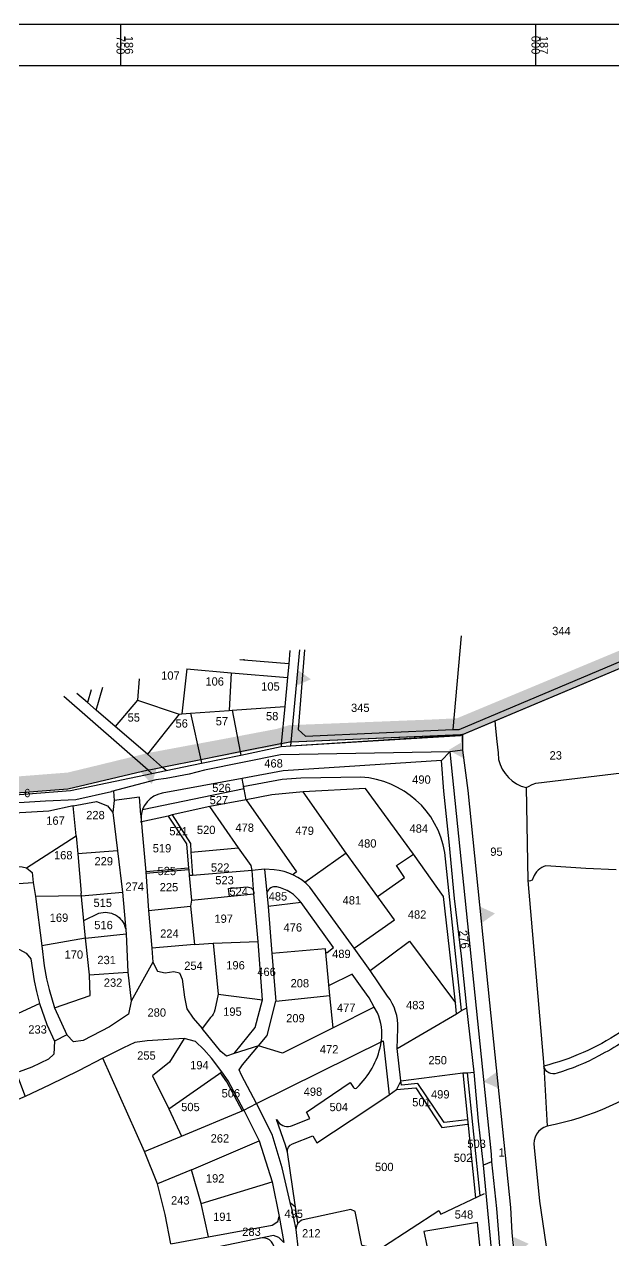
# Model space of a CAD drawing. Extents: x -493 to 187849, y -1657 to 664362.
# Drawn here: x 186692 to 187047, y 663629 to 664362 of the extents above; entities that cross this region are included whole.
import ezdxf
from ezdxf.enums import TextEntityAlignment as Align

# ---------------------------------------------------------------- set-up
doc = ezdxf.new("R2010")
doc.units = 0
doc.header["$MEASUREMENT"] = 0
doc.layers.get('0').update_dxf_attribs({"linetype": 'CONTINUOUS'})
for name, color, linetype in [('0DXF_GUSH', 3, 'CONTINUOUS'), ('0G_GV_LIN', 10, 'CONTINUOUS'), ('1DXF_GUSH', 3, 'CONTINUOUS'), ('BOUNDARY', 1, 'CONTINUOUS'), ('GBOUND_BOUNDARY', 5, 'CONTINUOUS'), ('HELKA', 3, 'CONTINUOUS'), ('TR_GILYON', 7, 'CONTINUOUS')]:
    doc.layers.add(name, color=color, linetype=linetype)
doc.styles.get("Standard").update_dxf_attribs({"font": 'dimheb.shx'})
doc.styles.add('TRHEBTXT', font='HEBTXT.SHX')

# ---------------------------------------------------------------- blocks, each defined once
blk = doc.blocks.new('TVC_FENCE')
blk.add_solid([(-0.5, 0), (0.5, 0), (0, 0.866)])

msp = doc.modelspace()

# ---------------------------------------------------------------- linework, layer by layer
at = {"layer": '0DXF_GUSH'}
for points in [[(186950.04, 663936.89), (186954.03, 663937.06), (187102.81, 663999.84), (187107.73, 664007.4), (187109.75, 664026.28)], [(186955.58, 663933.73), (186955.98, 663933.9), (187111.51, 663999.48)], [(186955.06, 663993.49), (186950.04, 663936.89)], [(186851.97, 663984.64), (186851.22, 663976.52)], [(186852.73, 663929.41), (186857.92, 663984.87)], [(186860.77, 663984.98), (186856.84, 663936.95), (186861.33, 663933), (186950.04, 663936.89)], [(186789.81, 663973.55), (186786.85, 663946.35)], [(186789.81, 663973.55), (186816.57, 663971.19)], [(186824.13, 663978.75), (186821.88, 663978.94)], [(186824.18, 663979.37), (186824.13, 663978.75)], [(186851.22, 663976.52), (186824.13, 663978.75)], [(186851.22, 663976.52), (186850.45, 663968.21)], [(186761.17, 663967.59), (186760.15, 663954.68)], [(186816.57, 663971.19), (186815.42, 663948.42)], [(186816.57, 663971.19), (186850.45, 663968.21)], [(186850.45, 663968.21), (186848.85, 663950.84)], [(186730, 663953.19), (186723.63, 663958.68)], [(186732.31, 663960.79), (186730, 663953.19)], [(186735.2, 663948.72), (186739.34, 663962.5)], [(186766.47, 663912.41), (186715.79, 663956.78)], [(186735.2, 663948.72), (186730, 663953.19)], [(186760.15, 663954.68), (186746.71, 663938.79)], [(186760.15, 663954.68), (186785.18, 663946.23)], [(186817.13, 663948.54), (186848.85, 663950.84)], [(186848.85, 663950.84), (186846.77, 663928.33)], [(186746.71, 663938.79), (186735.2, 663948.72)], [(186785.18, 663946.23), (186766.11, 663922.07)], [(186785.18, 663946.23), (186786.85, 663946.35)], [(186786.85, 663946.35), (186792.07, 663946.73)], [(186792.07, 663946.73), (186815.42, 663948.42)], [(186792.07, 663946.73), (186798.26, 663918.71)], [(186815.42, 663948.42), (186817.13, 663948.54)], [(186817.13, 663948.54), (186822.07, 663923.43)], [(186766.11, 663922.07), (186746.71, 663938.79)], [(186852.73, 663929.41), (186852, 663929.38), (186846.77, 663928.33)], [(186852.51, 663927.08), (186954.82, 663933.7), (186955.58, 663933.73)], [(186852.51, 663927.08), (186852.73, 663929.41)], [(186955.58, 663933.73), (186954.82, 663933.7), (186852.73, 663929.41)], [(186956.23, 663924.5), (186955.98, 663933.9), (186955.58, 663933.73)], [(186948.3, 663923.5), (186846.34, 663921.7), (186800.48, 663912.44), (186791.25, 663910.06), (186777.39, 663907.44), (186771.25, 663906.63), (186744.41, 663899.56)], [(186775.28, 663914.16), (186766.11, 663922.07)], [(186822.07, 663923.43), (186798.26, 663918.71)], [(186798.72, 663916.66), (186822.43, 663921.61)], [(186846.77, 663928.33), (186846.36, 663928.25), (186822.07, 663923.43)], [(186822.07, 663923.43), (186822.43, 663921.61)], [(186822.43, 663921.61), (186846.62, 663926.66)], [(186846.77, 663928.33), (186846.62, 663926.66)], [(186846.62, 663926.66), (186852.51, 663927.08)], [(186944.7, 663899.75), (186943.22, 663918.38), (186948.3, 663923.5)], [(186956.23, 663924.5), (186948.3, 663923.5)], [(186948.3, 663923.5), (186973.27, 663681.19), (186973.39, 663676.63)], [(187051.52, 663366.06), (187050.13, 663462.44), (187049.86, 663467), (187041.5, 663468.88), (186994.98, 663546.13), (186985.88, 663633.81), (186985.09, 663649.06), (186972.34, 663772.38), (186959.28, 663900.25), (186956.23, 663924.5)], [(186775.28, 663914.16), (186767.13, 663912.56), (186766.47, 663912.41)], [(186798.26, 663918.71), (186776.08, 663914.31), (186775.28, 663914.16)], [(186777.51, 663912.23), (186775.28, 663914.16)], [(186777.51, 663912.23), (186798.72, 663916.66)], [(186798.26, 663918.71), (186798.72, 663916.66)], [(186459.08, 663879.67), (186719.73, 663900.16), (186768.76, 663910.4)], [(186766.47, 663912.41), (186718.09, 663901.13), (186459.21, 663881.06)], [(186768.76, 663910.4), (186766.47, 663912.41)], [(186768.76, 663910.4), (186777.51, 663912.23)], [(186534.67, 663882.56), (186576.28, 663886.13), (186585.53, 663886.56), (186704.81, 663893.94), (186723.03, 663894.81), (186744.41, 663899.56)], [(186745.69, 663899.9), (186746.1, 663894.2)], [(186947.86, 663869.31), (186944.7, 663899.75)], [(186721.31, 663891), (186735.39, 663893.63), (186741.97, 663890.94), (186745.23, 663887.06)], [(186746.1, 663894.2), (186745.23, 663887.06)], [(186721.31, 663891), (186706.63, 663887.88), (186685.75, 663886.63)], [(186723.14, 663872.94), (186721.31, 663891)], [(186745.23, 663887.06), (186748.09, 663863.88)], [(186762.05, 663885.63), (186762.93, 663875.52)], [(186693.23, 663853.69), (186723.14, 663872.94)], [(186723.14, 663872.94), (186724.25, 663862.06)], [(186762.93, 663875.52), (186765.12, 663851.24)], [(186748.09, 663863.88), (186724.25, 663862.06)], [(186748.09, 663863.88), (186751.2, 663839.05)], [(186951.19, 663835.19), (186947.86, 663869.31)], [(186724.25, 663862.06), (186726.3, 663838.44)], [(186687.83, 663854.5), (186690.69, 663854.19), (186693.23, 663853.69)], [(186693.23, 663853.69), (186696.66, 663850.88), (186697.34, 663844.88)], [(186765.12, 663851.24), (186766.69, 663827.94)], [(186682.23, 663843.88), (186697.34, 663844.88)], [(186697.34, 663844.88), (186698.66, 663836.31)], [(186726.46, 663836.78), (186698.66, 663836.31)], [(186698.66, 663836.31), (186702.52, 663806.63)], [(186728.69, 663813.31), (186726.3, 663838.44)], [(186726.46, 663836.78), (186751.2, 663839.05)], [(186751.2, 663839.05), (186753.23, 663813.95)], [(186955.39, 663800.47), (186951.19, 663835.19)], [(186766.69, 663827.94), (186768.7, 663805.25)], [(186728.94, 663809.44), (186728.69, 663813.31)], [(186728.82, 663811.3), (186753.23, 663813.95)], [(186753.23, 663813.95), (186754.33, 663790.75)], [(186660.27, 663797.75), (186681.41, 663806.69), (186689.14, 663804.56), (186692.97, 663802.19), (186695.83, 663798.94), (186697.83, 663785.5), (186699.38, 663779.19), (186701, 663771.88)], [(186728.82, 663811.3), (186702.52, 663806.63)], [(186702.52, 663806.63), (186703.83, 663794.63), (186705.28, 663786.88), (186706.86, 663780.44), (186710.08, 663769.31)], [(186731.17, 663789.25), (186728.94, 663809.44)], [(186768.7, 663805.25), (186769.45, 663796.75)], [(186769.45, 663796.75), (186756.33, 663773.31)], [(186769.45, 663796.75), (186772.14, 663791.38), (186776.73, 663790.38), (186782.06, 663791.31), (186785.38, 663790.44), (186787.14, 663786.69), (186788.41, 663775.69), (186789.91, 663768.81), (186793.72, 663763.19), (186799.06, 663756.88)], [(186957.61, 663779.15), (186955.39, 663800.47)], [(186731.17, 663789.25), (186754.33, 663790.75)], [(186754.33, 663790.75), (186756.33, 663773.31)], [(186710.08, 663769.31), (186731.7, 663776.75), (186731.17, 663789.25)], [(186958.47, 663769.31), (186957.61, 663779.15)], [(186677.98, 663761.31), (186701, 663771.88)], [(186701, 663771.88), (186705.48, 663759.38), (186710.23, 663749.31)], [(186710.08, 663769.31), (186717.47, 663753)], [(186756.33, 663773.31), (186754.7, 663765.56), (186743.31, 663757.94), (186727.31, 663749.75), (186721.52, 663748.88), (186717.47, 663753)], [(186962.91, 663730.63), (186958.47, 663769.31)], [(186717.47, 663753), (186710.23, 663749.31)], [(186818.48, 663741.88), (186813.86, 663740.19), (186810.44, 663742.94), (186799.06, 663756.88)], [(186710.23, 663749.31), (186709.64, 663741.38), (186706.52, 663738.38), (186696.48, 663733.56), (186688.84, 663730.69)], [(186788.33, 663750.94), (186765.89, 663749.5), (186758.52, 663748.44), (186751.64, 663745.19), (186739.2, 663739)], [(186788.33, 663750.94), (186779.38, 663736.63), (186769.19, 663728.31), (186779.02, 663708.44)], [(186810.86, 663730.69), (186804.64, 663738.94), (186800.03, 663744.31), (186795, 663749.13), (186788.33, 663750.94)], [(186833.14, 663746.38), (186818.48, 663741.88)], [(186831.83, 663711.69), (186822.7, 663728.69), (186821.42, 663732), (186823.42, 663734.94), (186833.14, 663746.38)], [(186739.2, 663739), (186724.58, 663731.31), (186707.36, 663722.88), (186692.41, 663715.94)], [(186764.42, 663682.88), (186739.2, 663739)], [(186687.19, 663729.81), (186692.41, 663715.94)], [(186779.02, 663708.44), (186810.86, 663730.69)], [(186823.42, 663707.15), (186813.88, 663724.78), (186810.05, 663730.11)], [(186824.3, 663707.63), (186814.73, 663725.31), (186810.86, 663730.69)], [(186965.62, 663701.06), (186962.91, 663730.63)], [(186692.41, 663715.94), (186681.22, 663711.06), (186663.05, 663703.25), (186645.42, 663694.94)], [(186824.3, 663707.63), (186831.83, 663711.69)], [(186841.22, 663693.13), (186831.83, 663711.69)], [(186779.02, 663708.44), (186786.69, 663692.06)], [(186786.69, 663692.06), (186824.3, 663707.63)], [(186824.3, 663707.63), (186833.41, 663689.19)], [(186968.69, 663674.61), (186965.62, 663701.06)], [(186764.42, 663682.88), (186786.69, 663692.06)], [(186792.67, 663671.81), (186833.41, 663689.19)], [(186833.41, 663689.19), (186841.2, 663664.44)], [(186847.25, 663673), (186841.22, 663693.13)], [(186772.27, 663663.31), (186764.42, 663682.88)], [(186852.77, 663649.44), (186847.25, 663673)], [(186973.39, 663676.63), (186968.69, 663674.61)], [(186973.39, 663676.63), (186976.52, 663648.38), (186984.2, 663550.31)], [(186792.67, 663671.81), (186772.27, 663663.31)], [(186798.58, 663651.56), (186792.67, 663671.81)], [(186780.13, 663627.25), (186776.8, 663644.94), (186772.27, 663663.31)], [(186798.58, 663651.56), (186841.2, 663664.44)], [(186841.2, 663664.44), (186845.59, 663643.69)], [(186802.92, 663631.5), (186798.58, 663651.56)], [(186802.92, 663631.5), (186841.33, 663638.44), (186844.64, 663640.69), (186845.59, 663643.69)], [(186845.59, 663643.69), (186848.36, 663628.06)], [(186852.77, 663649.44), (186855.61, 663635.84)], [(186891.22, 663646.69), (186888.72, 663647.78), (186860.05, 663641.69)], [(186895.23, 663626.3), (186891.22, 663646.69)], [(186855.61, 663635.84), (186856.89, 663623.44)], [(186780.13, 663627.25), (186802.92, 663631.5)], [(186848.36, 663628.06), (186845.25, 663630.94), (186842.11, 663632.19), (186808.23, 663625.25), (186805.25, 663624.56), (186804.22, 663621.5)]]:
    msp.add_lwpolyline(points, dxfattribs=at)
at = {"layer": '0G_GV_LIN'}
for points in [[(186955.58, 663933.73), (187111.51, 663999.48), (187117.75, 664002.21), (187393.76, 664117.01), (187402.82, 664120.78), (187452.85, 664141.58), (187476.71, 664151.7), (187653.45, 664225.53)], [(186852.73, 663929.41), (186857.92, 663984.87)], [(186852.73, 663929.41), (186852, 663929.38), (186846.77, 663928.33), (186846.36, 663928.25), (186822.07, 663923.43), (186798.26, 663918.71), (186776.08, 663914.31), (186775.28, 663914.16), (186767.13, 663912.56), (186766.47, 663912.41), (186718.09, 663901.13), (186459.21, 663881.06), (186458.42, 663881), (186402.36, 663875.99), (186378.57, 663873.87)], [(186852.51, 663927.08), (186954.83, 663933.42), (186955.58, 663933.73)], [(186852.51, 663927.08), (186852.73, 663929.41)], [(186955.58, 663933.73), (186852.73, 663929.41)], [(187051.52, 663366.06), (187050.13, 663462.44), (187049.86, 663467), (187041.5, 663468.88), (186994.98, 663546.13), (186985.88, 663633.81), (186985.09, 663649.06), (186972.34, 663772.38), (186959.28, 663900.25), (186956.23, 663924.5), (186956.05, 663933.75), (186955.58, 663933.73)], [(186378.57, 663873.87), (186402.32, 663875.58), (186459.08, 663879.67), (186719.73, 663900.16), (186768.76, 663910.4), (186777.51, 663912.23), (186798.72, 663916.66), (186822.43, 663921.61), (186846.62, 663926.66), (186852.51, 663927.08)]]:
    msp.add_lwpolyline(points, dxfattribs=at)
at = {"layer": 'GBOUND_BOUNDARY', "color": 5, "const_width": 10}
msp.add_lwpolyline([(187382.49, 664117.44), (186953.71, 663938.76), (186938.61, 663938.04), (186937.14, 663937.97), (186852.32, 663934.61), (186845.26, 663932.47), (186812.69, 663926.31), (186767.64, 663917.94), (186736.47, 663910.34), (186718.79, 663906.07), (186667.19, 663902.08)], dxfattribs=at)
msp.add_lwpolyline([(187382.49, 664117.44), (186953.71, 663938.76), (186938.61, 663938.04), (186937.14, 663937.97), (186852.32, 663934.61), (186845.26, 663932.47), (186812.69, 663926.31), (186767.64, 663917.94), (186736.47, 663910.34), (186718.79, 663906.07), (186667.19, 663902.08)], dxfattribs=at)
at = {"layer": 'HELKA', "linetype": 'CONTINUOUS'}
msp.add_line((186855.39, 663649.26), (186852.26, 663651.6), dxfattribs=at)
for points in [[(186975.48, 663942.12), (186975.76, 663937.59), (186976.59, 663929.84), (186977.34, 663922.93), (186977.66, 663918.89, 0.28095), (186994.38, 663901.96), (186995.66, 663902.6), (186997.89, 663903.87), (187000.13, 663904.73), (187061.91, 663912.07, 0.59961), (187073.01, 663983.25, -4.605374)], [(186943.22, 663918.38), (186847.82, 663912.15), (186823.23, 663907.45), (186774.95, 663898.63, 0.357804), (186762.22, 663883.61, 1.015878)], [(186955.43, 663767.65), (186945.23, 663862.99, 0.350136), (186894.78, 663908.24), (186858.51, 663907.69), (186847.23, 663906.9), (186823.51, 663902.54)], [(186900.23, 663791.82), (186890.6, 663805.25), (186863.95, 663842.11, 0.181807), (186842.5, 663852.53), (186836.63, 663852.8), (186829.18, 663852.05), (186793.36, 663849.08), (186791.34, 663849.08)], [(187048.59, 663852.44), (187030.26, 663853.31), (187006.16, 663854.88, 0.22734), (186998.48, 663847.73, -0.604397), (186995.27, 663846.07, -3.178056)], [(186815.56, 663836.49), (186815.01, 663841.19), (186826.28, 663842.12, -0.476833), (186830.27, 663837.95, 1.13549)], [(186873.62, 663802.64), (186874.42, 663802.64), (186878.13, 663805.59), (186858.66, 663832.72, 0.189515), (186844.09, 663842.14, 0.380425), (186838.06, 663838.62, 1.378874)], [(187617.2, 663834.42), (187544.1, 663834.46), (187498.37, 663834.25), (187420.42, 663834.46, 0.453027), (187380.58, 663834.26), (187302.64, 663834.26), (187255.66, 663834.05), (187240.36, 663833.63), (187224.77, 663832.59, 0.073108), (187147.65, 663812.65, 0.482311), (187111.28, 663793.95, 0.042455), (187093.32, 663781.8, -0.001675), (187079.6, 663770.79, 0.028555), (187065.67, 663758.32, -0.055815), (187038.03, 663740.45, -0.059386), (187012.88, 663730.06, -0.491807), (187004.99, 663734.28, 26.251557)], [(187254.06, 663839.92), (187240.42, 663839.92, 0.086576), (187147.51, 663818.92, 0.427569), (187105.44, 663797.02, 0.055094), (187075.53, 663775.41, 0.001524), (187063.37, 663764.33, -0.0403), (187050.52, 663754.32, -0.083314), (187004.99, 663734.28, 0.095659)], [(186727.88, 663821.84), (186736.86, 663826.28, -0.43889), (186752.97, 663817.16, 0.921462)], [(186916.6, 663744.88), (186917.06, 663756.96, 0.175566), (186910.85, 663776.4), (186900.23, 663791.82), (186924.08, 663809.45), (186951.8, 663772.27)], [(187614.51, 663804.06), (187420.39, 663803.8, -0.437743), (187380.48, 663803.8), (187241.59, 663803.8, 0.14539), (187111.2, 663757.66), (187078.05, 663729.67, -0.110959), (187007.01, 663698.02, 0.400286), (186999.2, 663685.28), (187002.35, 663652.98), (187007.18, 663620.17, 0.081424), (187048.36, 663488.63), (187052.71, 663486.19)], [(186850.54, 663682.41), (186849.33, 663686.56), (186843.88, 663702.1), (186844.89, 663700.67, 0.371253), (186853.48, 663698.53), (186863.91, 663702.7), (186862.02, 663706.53), (186888.19, 663724.32), (186890.24, 663721.32, 0.560239), (186892.49, 663721.43), (186893.62, 663722.56, 0.158805), (186907.01, 663748.88, 0.144302), (186904.71, 663766.38), (186902.8, 663769.65), (186899.8, 663775.38), (186895.43, 663781.24), (186889.43, 663789.69), (186875.52, 663782.74)], [(186808.79, 663777.58), (186806.75, 663768.12, -0.145819), (186804.17, 663763.44), (186799.06, 663756.88)], [(186856.81, 663639.56), (186850.54, 663682.41, -0.356993), (186853.5, 663687.34), (186865.77, 663692.15), (186868.18, 663687.99), (186898.85, 663708.25), (186911.85, 663716.85), (186916.27, 663720.16), (186927.75, 663721.15), (186943.53, 663697.21), (186958.99, 663699.31)], [(186895.23, 663626.3), (186902.88, 663624.73, 0.179239), (186908.43, 663625.58), (186941.73, 663647.24), (186942.9, 663645), (186969.25, 663657.58)], [(186841.54, 663581.71), (186843.31, 663607.2), (186842.58, 663624.29, 0.486466), (186833.91, 663630.51, 0.922044)]]:
    msp.add_lwpolyline(points, format="xyb", dxfattribs=at)
for points in [[(186825.54, 663894.57), (186823.23, 663907.45)], [(186952.24, 663765.68), (186951.8, 663772.27), (186948.18, 663804.65), (186944.56, 663836.3), (186926.39, 663861.87), (186897.55, 663901.49), (186859.95, 663899.52), (186841.15, 663897.54), (186825.54, 663894.57), (186803.71, 663890.69), (186781.07, 663885.52), (186778.65, 663884.75), (186761.82, 663881.08)], [(186824.36, 663901.18), (186763.09, 663888.49)], [(186885.89, 663862.52), (186859.95, 663899.52)], [(186994.38, 663901.96), (186995.27, 663846.07), (187004.99, 663734.28), (187007.01, 663698.02)], [(186762.05, 663885.63), (186761.28, 663896.18), (186746.1, 663894.2)], [(186825.54, 663894.57), (186855.91, 663851.19), (186853.66, 663849.51)], [(186778.65, 663884.75), (186789.69, 663868.02), (186790.89, 663853.44), (186790.98, 663852.45), (186791.34, 663849.08), (186792.67, 663834.22), (186792.05, 663830.5), (186794.41, 663807.45), (186768.7, 663805.25)], [(186781.07, 663885.52), (186792.17, 663868.39), (186792.3, 663863.18), (186793.36, 663849.08)], [(186818.48, 663741.88), (186831.13, 663757.45), (186835.35, 663774.19), (186832.87, 663809.27), (186830.27, 663837.95), (186829.18, 663852.05), (186828.53, 663855.06), (186820.96, 663865.72), (186803.71, 663890.69)], [(186792.3, 663863.18), (186820.96, 663865.72)], [(186890.6, 663805.25), (186914.99, 663822.35), (186885.89, 663862.52), (186861.04, 663844.84)], [(186904.81, 663836.4), (186921.09, 663847.84), (186916.1, 663855.04), (186926.39, 663861.87)], [(186790.89, 663853.44), (186765.12, 663851.24)], [(186790.98, 663852.45), (186765.19, 663850.2)], [(186836.63, 663852.8), (186838.06, 663838.62), (186838.82, 663830.46), (186841.16, 663801.96)], [(186792.67, 663834.22), (186830.27, 663837.95)], [(186766.69, 663827.94), (186792.05, 663830.5)], [(186858.66, 663832.72), (186838.82, 663830.46)], [(186794.41, 663807.45), (186805.69, 663808.32), (186832.87, 663809.27)], [(186805.69, 663808.32), (186808.79, 663777.58), (186835.35, 663774.19)], [(186878.12, 663757.25), (186875.93, 663776.74), (186873.62, 663802.64), (186873.34, 663804.95), (186841.16, 663801.96)], [(186841.16, 663801.96), (186843.48, 663773.33)], [(186833.14, 663746.38), (186838.3, 663752.75), (186843.48, 663773.33), (186875.93, 663776.74)], [(186902.8, 663769.65), (186878.12, 663757.25), (186847.57, 663741.98), (186833.14, 663746.38)], [(186918.81, 663725.46), (186916.6, 663744.88), (186952.24, 663765.68), (186955.43, 663767.65), (186958.47, 663769.31)], [(186831.83, 663711.69), (186908.24, 663749.54), (186911.85, 663716.85)], [(186958.77, 663701.84), (186944.86, 663700.19), (186928.96, 663723.8), (186919.14, 663722.81), (186918.81, 663725.46), (186916.27, 663720.16)], [(186918.81, 663725.46), (186956.12, 663730.2), (186958.99, 663730.2), (186962.91, 663730.63)], [(186956.12, 663730.2), (186963.68, 663654.92)], [(186966.65, 663656.34), (186958.99, 663730.2)], [(186971.73, 663572.71), (186970.45, 663587.43), (186967.89, 663612.6), (186964.9, 663639.98), (186932.67, 663634.65), (186933.85, 663629), (186938.33, 663607.02), (186967.89, 663612.6)]]:
    msp.add_lwpolyline(points, dxfattribs=at)
at = {"layer": 'HELKA'}
msp.add_lwpolyline([(186911.33, 663566.53), (186925.62, 663569.6), (186929.63, 663570.22), (186935.83, 663569.29), (186940.91, 663566.56), (186945.6, 663562.21), (186948.36, 663556.51), (186968.64, 663456.15), (187025.52, 663470.51), (186996.44, 663518.79), (186989.44, 663531.25), (186980.31, 663556.44), (186978.52, 663571.19), (186968.69, 663674.61)], dxfattribs=at)
at = {"layer": 'HELKA', "linetype": 'CONTINUOUS'}
msp.add_arc((186861.46, 663636.01), 5.85, 103.95577, 181.62977, dxfattribs=at)
at = {"layer": 'TR_GILYON', "linetype": 'CONTINUOUS'}
for p, q in [((186750, 664361.7), (186750, 664336.7)), ((187000, 664361.7), (187000, 664336.7))]:
    msp.add_line(p, q, dxfattribs=at)
for points in [[(183412.32, 658921.8), (187848.8, 658921.8), (187848.8, 664361.7), (183412.32, 664361.7), (183412.32, 658921.8)], [(183437.32, 658946.8), (187823.8, 658946.8), (187823.8, 664336.7), (183437.32, 664336.7), (183437.32, 658946.8)]]:
    msp.add_lwpolyline(points, dxfattribs=at)

# ---------------------------------------------------------------- block references
at = {"layer": 'BOUNDARY', "color": 1, "linetype": 'CONTINUOUS', "xscale": 10, "yscale": 10, "zscale": 10}
for p, rotation in [((186855.96, 663968.11), 264.1693262619107), ((187012.66, 663957.72), 22.94666345840546), ((186865.16, 663929.93), 2.404954290043777), ((186956.23, 663924.73), 91.11480419846536), ((186766.83, 663912.49), 193.1199865564368), ((186966.93, 663825.31), 275.8316816099665), ((186977.15, 663725.83), 95.9028122954524), ((186987.27, 663626.34), 275.4884000506454)]:
    msp.add_blockref('TVC_FENCE', p, dxfattribs=dict(at, rotation=rotation))

# ---------------------------------------------------------------- texts
at = {"layer": '1DXF_GUSH'}
for s, p in [('344', (187009.96, 663993.81)), ('107', (186774.4, 663966.97)), ('106', (186801.07, 663963.41)), ('105', (186834.66, 663960.4)), ('345', (186888.8, 663947.54)), ('345', (186888.8, 663947.54)), ('345', (186888.8, 663947.54)), ('55', (186754.19, 663941.72)), ('57', (186807.27, 663939.45)), ('58', (186837.56, 663942.52)), ('56', (186783.05, 663938.13)), ('23', (187008.4, 663918.9)), ('468', (186836.54, 663914.07)), ('490', (186925.64, 663904.32)), ('6', (186691.87, 663896.2)), ('526', (186805.17, 663899.32)), ('527', (186803.59, 663891.94)), ('167', (186705.18, 663879.59)), ('228', (186729.24, 663882.93)), ('521', (186779.33, 663873.23)), ('520', (186795.94, 663874.02)), ('478', (186819.14, 663875.34)), ('479', (186855.25, 663873.49)), ('484', (186924.05, 663874.81)), ('480', (186892.95, 663865.85)), ('168', (186709.84, 663858.76)), ('519', (186769.32, 663862.95)), ('95', (186972.69, 663860.9)), ('229', (186734.22, 663855.13)), ('522', (186804.38, 663851.36)), ('525', (186772.22, 663849.25)), ('523', (186807.01, 663843.72)), ('274', (186752.87, 663839.85)), ('225', (186773.53, 663839.5)), ('524', (186815.49, 663836.87)), ('515', (186733.63, 663830.07)), ('485', (186839.17, 663833.97)), ('481', (186883.72, 663831.6)), ('169', (186707.26, 663821.13)), ('482', (186923.01, 663823.03)), ('516', (186734.09, 663816.7)), ('197', (186806.49, 663820.53)), ('476', (186848.14, 663815.26)), ('224', (186773.8, 663811.57)), ('489', (186877.41, 663799.32)), ('170', (186716.21, 663798.92)), ('231', (186735.97, 663795.64)), ('254', (186788.31, 663792.2)), ('196', (186813.61, 663792.47)), ('466', (186832.33, 663788.51)), ('232', (186739.85, 663782.01)), ('208', (186852.37, 663781.66)), ('280', (186766.17, 663764.01)), ('195', (186811.77, 663764.54)), ('477', (186880.31, 663766.91)), ('483', (186921.96, 663768.49)), ('209', (186849.73, 663760.58)), ('233', (186694.37, 663753.82)), ('472', (186870.03, 663741.88)), ('255', (186759.95, 663738.12)), ('250', (186935.4, 663735.29)), ('194', (186791.86, 663732.31)), ('506', (186810.81, 663715.37)), ('498', (186860.27, 663716.32)), ('499', (186936.98, 663714.74)), ('505', (186786.46, 663707.1)), ('504', (186875.83, 663707.1)), ('501', (186925.65, 663709.99)), ('262', (186804.22, 663688.2)), ('503', (186958.86, 663684.96)), ('502', (186950.69, 663676.53)), ('1', (186977.61, 663679.75)), ('500', (186903.24, 663671)), ('192', (186801.36, 663664.13)), ('243', (186780.34, 663650.87)), ('191', (186805.7, 663640.98)), ('495', (186848.67, 663642.8)), ('548', (186951.24, 663642.37)), ('283', (186823.25, 663631.96)), ('212', (186859.28, 663631.05))]:
    msp.add_text(s, height=5, dxfattribs=at).set_placement(p)
msp.add_text('276', height=5, rotation=277.44113, dxfattribs=at).set_placement((186953.74, 663815.77))
at = {"layer": 'TR_GILYON', "linetype": 'CONTINUOUS', "style": 'TRHEBTXT'}
for s, p in [('750', (186747.5, 664349.2)), ('186', (186752.5, 664349.2)), ('000', (186997.5, 664349.2)), ('187', (187002.5, 664349.2))]:
    msp.add_text(s, height=5, rotation=270, dxfattribs=at).set_placement(p, align=Align.CENTER)

doc.saveas('drawing.dxf')
